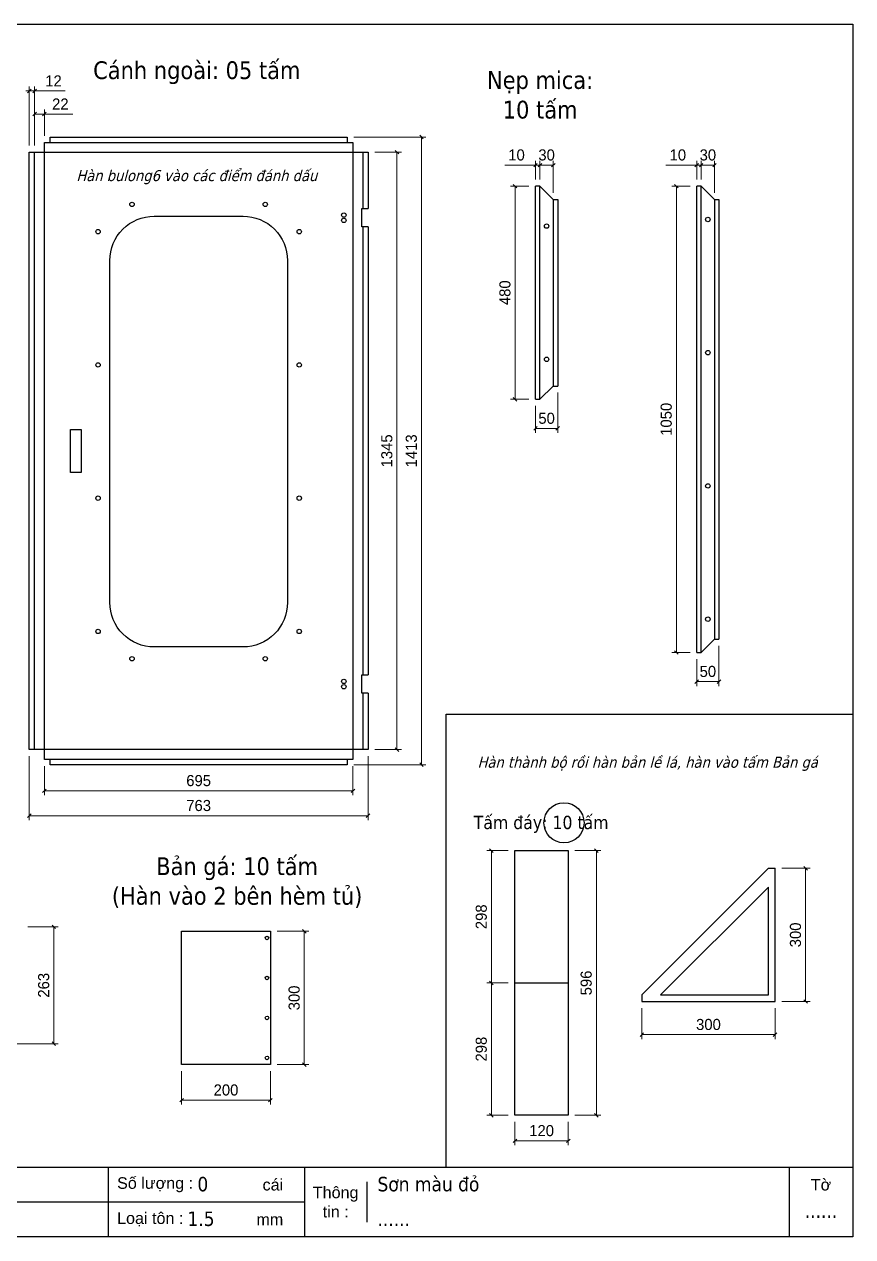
# Model space of a CAD drawing. Header units: millimetres. Extents: x 0 to 3861, y 0 to 2730.
# Drawn here: x 1995 to 3861, y 0 to 2730 of the extents above; entities that cross this region are included whole.
import ezdxf
from ezdxf.enums import TextEntityAlignment as Align

# ---------------------------------------------------------------- set-up
doc = ezdxf.new("R2010")
doc.units = ezdxf.units.MM
doc.layers.add('DIM', color=253, linetype='Continuous')
doc.styles.add('Arial', font='arial.ttf')
doc.styles.add('Tahoma (Input Text)', font='tahoma.ttf')
doc.dimstyles.new('Dim-25', dxfattribs={"dimtxt": 25, "dimasz": 8, "dimexe": 10, "dimexo": 15, "dimgap": 10, "dimtad": 1, "dimdec": 0, "dimtxsty": 'Standard', "dimblk": 'OBLIQUE', "dimcen": 10, "dimclrd": 5, "dimclre": 5, "dimclrt": 3, "dimazin": 3, "dimtfac": 1, "dimtdec": 0, "dimtmove": 0, "dimatfit": 3, "dimldrblk": 'OBLIQUE', "dimlwd": 9, "dimlwe": 9})

# ---------------------------------------------------------------- blocks, each defined once
blk = doc.blocks.new('*D25')
at = {"color": 0, "linetype": 'ByBlock', "lineweight": -2}
for p, q in [((2065.8, 693.7), (2057.8, 701.7)), ((2057.8, 438.7), (2065.8, 430.7))]:
    blk.add_line(p, q, dxfattribs=at)
at = {"layer": 'Defpoints', "color": 0, "transparency": 16777216}
for p in [(1987.9, 697.7), (1959.9, 434.7), (2061.8, 434.7)]:
    blk.add_point(p, dxfattribs=at)
at = {"layer": 'DIM', "color": 5, "lineweight": 9, "transparency": 16777216}
for p, q in [((2002.9, 697.7), (2071.8, 697.7)), ((2061.8, 697.7), (2061.8, 434.7)), ((1974.9, 434.7), (2071.8, 434.7))]:
    blk.add_line(p, q, dxfattribs=at)
at = {"layer": 'DIM', "color": 3, "transparency": 16777216, "insert": (2039, 566.2), "char_height": 25, "attachment_point": 5, "rotation": 90}
blk.add_mtext('263', dxfattribs=at)
blk = doc.blocks.new('_Oblique')
at = {"color": 0, "linetype": 'ByBlock', "lineweight": -2}
blk.add_line((-0.5, -0.5), (0.5, 0.5), dxfattribs=at)
blk = doc.blocks.new('*D30')
at = {"color": 0, "linetype": 'ByBlock', "lineweight": -2}
for p, q in [((2629.9, 683.7), (2621.9, 691.7)), ((2621.9, 391.7), (2629.9, 383.7))]:
    blk.add_line(p, q, dxfattribs=at)
at = {"layer": 'Defpoints', "color": 0, "transparency": 16777216}
for p in [(2549.5, 687.7), (2549.5, 387.7), (2625.9, 387.7)]:
    blk.add_point(p, dxfattribs=at)
at = {"layer": 'DIM', "color": 5, "lineweight": 9, "transparency": 16777216}
for p, q in [((2564.5, 687.7), (2635.9, 687.7)), ((2625.9, 687.7), (2625.9, 387.7)), ((2564.5, 387.7), (2635.9, 387.7))]:
    blk.add_line(p, q, dxfattribs=at)
at = {"layer": 'DIM', "color": 3, "transparency": 16777216, "insert": (2603.1, 537.7), "char_height": 25, "attachment_point": 5, "rotation": 90}
blk.add_mtext('300', dxfattribs=at)
blk = doc.blocks.new('*D31')
at = {"color": 0, "linetype": 'ByBlock', "lineweight": -2}
for p, q in [((3287.6, 865.4), (3279.6, 873.4)), ((3279.6, 277.4), (3287.6, 269.4))]:
    blk.add_line(p, q, dxfattribs=at)
at = {"layer": 'Defpoints', "color": 0, "transparency": 16777216}
for p in [(3220.3, 869.4), (3220.3, 273.4), (3283.6, 273.4)]:
    blk.add_point(p, dxfattribs=at)
at = {"layer": 'DIM', "color": 5, "lineweight": 9, "transparency": 16777216}
for p, q in [((3235.3, 869.4), (3293.6, 869.4)), ((3283.6, 869.4), (3283.6, 273.4)), ((3235.3, 273.4), (3293.6, 273.4))]:
    blk.add_line(p, q, dxfattribs=at)
at = {"layer": 'DIM', "color": 3, "transparency": 16777216, "insert": (3260.8, 571.4), "char_height": 25, "attachment_point": 5, "rotation": 90}
blk.add_mtext('596', dxfattribs=at)
blk = doc.blocks.new('*D32')
at = {"color": 0, "linetype": 'ByBlock', "lineweight": -2}
for p, q in [((3051.2, 865.4), (3043.2, 873.4)), ((3043.2, 575.4), (3051.2, 567.4))]:
    blk.add_line(p, q, dxfattribs=at)
at = {"layer": 'Defpoints', "color": 0, "transparency": 16777216}
for p in [(3100.3, 869.4), (3047.2, 571.4), (3100.3, 571.4)]:
    blk.add_point(p, dxfattribs=at)
at = {"layer": 'DIM', "color": 5, "lineweight": 9, "transparency": 16777216}
for p, q in [((3085.3, 869.4), (3037.2, 869.4)), ((3047.2, 869.4), (3047.2, 571.4)), ((3085.3, 571.4), (3037.2, 571.4))]:
    blk.add_line(p, q, dxfattribs=at)
at = {"layer": 'DIM', "color": 3, "transparency": 16777216, "insert": (3024.5, 720.4), "char_height": 25, "attachment_point": 5, "rotation": 90}
blk.add_mtext('298', dxfattribs=at)
blk = doc.blocks.new('*D33')
at = {"color": 0, "linetype": 'ByBlock', "lineweight": -2}
for p, q in [((3051.2, 567.4), (3043.2, 575.4)), ((3043.2, 277.4), (3051.2, 269.4))]:
    blk.add_line(p, q, dxfattribs=at)
at = {"layer": 'Defpoints', "color": 0, "transparency": 16777216}
for p in [(3100.3, 571.4), (3047.2, 273.4), (3100.3, 273.4)]:
    blk.add_point(p, dxfattribs=at)
at = {"layer": 'DIM', "color": 5, "lineweight": 9, "transparency": 16777216}
for p, q in [((3085.3, 571.4), (3037.2, 571.4)), ((3047.2, 571.4), (3047.2, 273.4)), ((3085.3, 273.4), (3037.2, 273.4))]:
    blk.add_line(p, q, dxfattribs=at)
at = {"layer": 'DIM', "color": 3, "transparency": 16777216, "insert": (3024.5, 422.4), "char_height": 25, "attachment_point": 5, "rotation": 90}
blk.add_mtext('298', dxfattribs=at)
blk = doc.blocks.new('*D34')
at = {"color": 0, "linetype": 'ByBlock', "lineweight": -2}
for p, q in [((3758.8, 825.6), (3750.8, 833.6)), ((3750.8, 533.6), (3758.8, 525.6))]:
    blk.add_line(p, q, dxfattribs=at)
at = {"layer": 'Defpoints', "color": 0, "transparency": 16777216}
for p in [(3686, 829.6), (3686, 529.6), (3754.8, 529.6)]:
    blk.add_point(p, dxfattribs=at)
at = {"layer": 'DIM', "color": 5, "lineweight": 9, "transparency": 16777216}
for p, q in [((3701, 829.6), (3764.8, 829.6)), ((3754.8, 829.6), (3754.8, 529.6)), ((3701, 529.6), (3764.8, 529.6))]:
    blk.add_line(p, q, dxfattribs=at)
at = {"layer": 'DIM', "color": 3, "transparency": 16777216, "insert": (3732.1, 679.6), "char_height": 25, "attachment_point": 5, "rotation": 90}
blk.add_mtext('300', dxfattribs=at)
blk = doc.blocks.new('*D35')
at = {"color": 0, "linetype": 'ByBlock', "lineweight": -2}
for p, q in [((3390, 459), (3382, 451)), ((3682, 451), (3690, 459))]:
    blk.add_line(p, q, dxfattribs=at)
at = {"layer": 'Defpoints', "color": 0, "transparency": 16777216}
for p in [(3386, 529.6), (3686, 529.6), (3686, 455)]:
    blk.add_point(p, dxfattribs=at)
at = {"layer": 'DIM', "color": 5, "lineweight": 9, "transparency": 16777216}
for p, q in [((3386, 514.6), (3386, 445)), ((3686, 514.6), (3686, 445)), ((3386, 455), (3686, 455))]:
    blk.add_line(p, q, dxfattribs=at)
at = {"layer": 'DIM', "color": 3, "transparency": 16777216, "insert": (3536, 477.8), "char_height": 25, "attachment_point": 5}
blk.add_mtext('300', dxfattribs=at)
blk = doc.blocks.new('*D36')
at = {"color": 0, "linetype": 'ByBlock', "lineweight": -2}
for p, q in [((3104.3, 220), (3096.3, 212)), ((3216.3, 212), (3224.3, 220))]:
    blk.add_line(p, q, dxfattribs=at)
at = {"layer": 'Defpoints', "color": 0, "transparency": 16777216}
for p in [(3100.3, 273.4), (3220.3, 273.4), (3220.3, 216)]:
    blk.add_point(p, dxfattribs=at)
at = {"layer": 'DIM', "color": 5, "lineweight": 9, "transparency": 16777216}
for p, q in [((3100.3, 258.4), (3100.3, 206)), ((3220.3, 258.4), (3220.3, 206)), ((3100.3, 216), (3220.3, 216))]:
    blk.add_line(p, q, dxfattribs=at)
at = {"layer": 'DIM', "color": 3, "transparency": 16777216, "insert": (3160.3, 238.8), "char_height": 25, "attachment_point": 5}
blk.add_mtext('120', dxfattribs=at)
blk = doc.blocks.new('*D37')
at = {"color": 0, "linetype": 'ByBlock', "lineweight": -2}
for p, q in [((3104.5, 2361.5), (3096.5, 2369.5)), ((3096.5, 1889.5), (3104.5, 1881.5))]:
    blk.add_line(p, q, dxfattribs=at)
at = {"layer": 'Defpoints', "color": 0, "transparency": 16777216}
for p in [(3146.5, 2365.5), (3100.5, 1885.5), (3146.5, 1885.5)]:
    blk.add_point(p, dxfattribs=at)
at = {"layer": 'DIM', "color": 5, "lineweight": 9, "transparency": 16777216}
for p, q in [((3131.5, 2365.5), (3090.5, 2365.5)), ((3100.5, 2365.5), (3100.5, 1885.5)), ((3131.5, 1885.5), (3090.5, 1885.5))]:
    blk.add_line(p, q, dxfattribs=at)
at = {"layer": 'DIM', "color": 3, "transparency": 16777216, "insert": (3077.8, 2125.5), "char_height": 25, "attachment_point": 5, "rotation": 90}
blk.add_mtext('480', dxfattribs=at)
blk = doc.blocks.new('*D38')
at = {"color": 0, "linetype": 'ByBlock', "lineweight": -2}
for p, q in [((3150.5, 1824), (3142.5, 1816)), ((3192.5, 1816), (3200.5, 1824))]:
    blk.add_line(p, q, dxfattribs=at)
at = {"layer": 'Defpoints', "color": 0, "transparency": 16777216}
for p in [(3196.5, 1915.5), (3146.5, 1885.5), (3196.5, 1820)]:
    blk.add_point(p, dxfattribs=at)
at = {"layer": 'DIM', "color": 5, "lineweight": 9, "transparency": 16777216}
for p, q in [((3196.5, 1900.5), (3196.5, 1810)), ((3146.5, 1870.5), (3146.5, 1810)), ((3146.5, 1820), (3196.5, 1820))]:
    blk.add_line(p, q, dxfattribs=at)
at = {"layer": 'DIM', "color": 3, "transparency": 16777216, "insert": (3171.5, 1842.7), "char_height": 25, "attachment_point": 5}
blk.add_mtext('50', dxfattribs=at)
blk = doc.blocks.new('*D39')
at = {"color": 0, "linetype": 'ByBlock', "lineweight": -2}
for p, q in [((3160.5, 2416.8), (3152.5, 2408.8)), ((3182.5, 2408.8), (3190.5, 2416.8))]:
    blk.add_line(p, q, dxfattribs=at)
at = {"layer": 'Defpoints', "color": 0, "transparency": 16777216}
for p in [(3186.5, 2412.8), (3156.5, 2365.5), (3186.5, 2335.5)]:
    blk.add_point(p, dxfattribs=at)
at = {"layer": 'DIM', "color": 5, "lineweight": 9, "transparency": 16777216}
for p, q in [((3156.5, 2380.5), (3156.5, 2422.8)), ((3156.5, 2412.8), (3186.5, 2412.8)), ((3186.5, 2350.5), (3186.5, 2422.8))]:
    blk.add_line(p, q, dxfattribs=at)
at = {"layer": 'DIM', "color": 3, "transparency": 16777216, "insert": (3171.5, 2435.6), "char_height": 25, "attachment_point": 5}
blk.add_mtext('30', dxfattribs=at)
blk = doc.blocks.new('*D40')
at = {"color": 0, "linetype": 'ByBlock', "lineweight": -2}
for p, q in [((3142.5, 2408.8), (3150.5, 2416.8)), ((3160.5, 2416.8), (3152.5, 2408.8))]:
    blk.add_line(p, q, dxfattribs=at)
at = {"layer": 'Defpoints', "color": 0, "transparency": 16777216}
for p in [(3146.5, 2412.8), (3146.5, 2365.5), (3156.5, 2365.5)]:
    blk.add_point(p, dxfattribs=at)
at = {"layer": 'DIM', "color": 5, "lineweight": 9, "transparency": 16777216}
for p, q in [((3146.5, 2412.8), (3077.2, 2412.8)), ((3146.5, 2380.5), (3146.5, 2422.8)), ((3156.5, 2412.8), (3146.5, 2412.8)), ((3156.5, 2380.5), (3156.5, 2422.8)), ((3156.5, 2412.8), (3164.5, 2412.8))]:
    blk.add_line(p, q, dxfattribs=at)
at = {"layer": 'DIM', "color": 3, "transparency": 16777216, "insert": (3103.8, 2435.6), "char_height": 25, "attachment_point": 5}
blk.add_mtext('10', dxfattribs=at)
blk = doc.blocks.new('*D41')
at = {"color": 0, "linetype": 'ByBlock', "lineweight": -2}
for p, q in [((3467.7, 2361.5), (3459.7, 2369.5)), ((3459.7, 1319.5), (3467.7, 1311.5))]:
    blk.add_line(p, q, dxfattribs=at)
at = {"layer": 'Defpoints', "color": 0, "transparency": 16777216}
for p in [(3509.7, 2365.5), (3463.7, 1315.5), (3509.7, 1315.5)]:
    blk.add_point(p, dxfattribs=at)
at = {"layer": 'DIM', "color": 5, "lineweight": 9, "transparency": 16777216}
for p, q in [((3494.7, 2365.5), (3453.7, 2365.5)), ((3463.7, 2365.5), (3463.7, 1315.5)), ((3494.7, 1315.5), (3453.7, 1315.5))]:
    blk.add_line(p, q, dxfattribs=at)
at = {"layer": 'DIM', "color": 3, "transparency": 16777216, "insert": (3441, 1840.5), "char_height": 25, "attachment_point": 5, "rotation": 90}
blk.add_mtext('1050', dxfattribs=at)
blk = doc.blocks.new('*D42')
at = {"color": 0, "linetype": 'ByBlock', "lineweight": -2}
for p, q in [((3513.7, 1254), (3505.7, 1246)), ((3555.7, 1246), (3563.7, 1254))]:
    blk.add_line(p, q, dxfattribs=at)
at = {"layer": 'Defpoints', "color": 0, "transparency": 16777216}
for p in [(3559.7, 1345.5), (3509.7, 1315.5), (3559.7, 1250)]:
    blk.add_point(p, dxfattribs=at)
at = {"layer": 'DIM', "color": 5, "lineweight": 9, "transparency": 16777216}
for p, q in [((3559.7, 1330.5), (3559.7, 1240)), ((3509.7, 1300.5), (3509.7, 1240)), ((3509.7, 1250), (3559.7, 1250))]:
    blk.add_line(p, q, dxfattribs=at)
at = {"layer": 'DIM', "color": 3, "transparency": 16777216, "insert": (3534.7, 1272.7), "char_height": 25, "attachment_point": 5}
blk.add_mtext('50', dxfattribs=at)
blk = doc.blocks.new('*D43')
at = {"color": 0, "linetype": 'ByBlock', "lineweight": -2}
for p, q in [((3523.7, 2416.8), (3515.7, 2408.8)), ((3545.7, 2408.8), (3553.7, 2416.8))]:
    blk.add_line(p, q, dxfattribs=at)
at = {"layer": 'Defpoints', "color": 0, "transparency": 16777216}
for p in [(3549.7, 2412.8), (3519.7, 2365.5), (3549.7, 2335.5)]:
    blk.add_point(p, dxfattribs=at)
at = {"layer": 'DIM', "color": 5, "lineweight": 9, "transparency": 16777216}
for p, q in [((3519.7, 2380.5), (3519.7, 2422.8)), ((3519.7, 2412.8), (3549.7, 2412.8)), ((3549.7, 2350.5), (3549.7, 2422.8))]:
    blk.add_line(p, q, dxfattribs=at)
at = {"layer": 'DIM', "color": 3, "transparency": 16777216, "insert": (3534.7, 2435.6), "char_height": 25, "attachment_point": 5}
blk.add_mtext('30', dxfattribs=at)
blk = doc.blocks.new('*D44')
at = {"color": 0, "linetype": 'ByBlock', "lineweight": -2}
for p, q in [((3505.7, 2408.8), (3513.7, 2416.8)), ((3523.7, 2416.8), (3515.7, 2408.8))]:
    blk.add_line(p, q, dxfattribs=at)
at = {"layer": 'Defpoints', "color": 0, "transparency": 16777216}
for p in [(3509.7, 2412.8), (3509.7, 2365.5), (3519.7, 2365.5)]:
    blk.add_point(p, dxfattribs=at)
at = {"layer": 'DIM', "color": 5, "lineweight": 9, "transparency": 16777216}
for p, q in [((3509.7, 2412.8), (3440.4, 2412.8)), ((3509.7, 2380.5), (3509.7, 2422.8)), ((3519.7, 2412.8), (3509.7, 2412.8)), ((3519.7, 2380.5), (3519.7, 2422.8)), ((3519.7, 2412.8), (3527.7, 2412.8))]:
    blk.add_line(p, q, dxfattribs=at)
at = {"layer": 'DIM', "color": 3, "transparency": 16777216, "insert": (3467.1, 2435.6), "char_height": 25, "attachment_point": 5}
blk.add_mtext('10', dxfattribs=at)
blk = doc.blocks.new('*D45')
at = {"color": 0, "linetype": 'ByBlock', "lineweight": -2}
for p, q in [((2353.5, 311.5), (2345.5, 303.5)), ((2545.5, 303.5), (2553.5, 311.5))]:
    blk.add_line(p, q, dxfattribs=at)
at = {"layer": 'Defpoints', "color": 0, "transparency": 16777216}
for p in [(2349.5, 387.7), (2549.5, 387.7), (2549.5, 307.5)]:
    blk.add_point(p, dxfattribs=at)
at = {"layer": 'DIM', "color": 5, "lineweight": 9, "transparency": 16777216}
for p, q in [((2349.5, 372.7), (2349.5, 297.5)), ((2549.5, 372.7), (2549.5, 297.5)), ((2349.5, 307.5), (2549.5, 307.5))]:
    blk.add_line(p, q, dxfattribs=at)
at = {"layer": 'DIM', "color": 3, "transparency": 16777216, "insert": (2449.5, 330.3), "char_height": 25, "attachment_point": 5}
blk.add_mtext('200', dxfattribs=at)
blk = doc.blocks.new('*D46')
at = {"color": 0, "linetype": 'ByBlock', "lineweight": -2}
for p, q in [((2044.4, 1008.1), (2036.4, 1000.1)), ((2731.4, 1000.1), (2739.4, 1008.1))]:
    blk.add_line(p, q, dxfattribs=at)
at = {"layer": 'Defpoints', "color": 0, "transparency": 16777216}
for p in [(2040.4, 1074.9), (2735.4, 1074.9), (2735.4, 1004.1)]:
    blk.add_point(p, dxfattribs=at)
at = {"layer": 'DIM', "color": 5, "lineweight": 9, "transparency": 16777216}
for p, q in [((2040.4, 1059.9), (2040.4, 994.1)), ((2735.4, 1059.9), (2735.4, 994.1)), ((2040.4, 1004.1), (2735.4, 1004.1))]:
    blk.add_line(p, q, dxfattribs=at)
at = {"layer": 'DIM', "color": 3, "transparency": 16777216, "insert": (2387.9, 1026.9), "char_height": 25, "attachment_point": 5}
blk.add_mtext('695', dxfattribs=at)
blk = doc.blocks.new('*D47')
at = {"color": 0, "linetype": 'ByBlock', "lineweight": -2}
for p, q in [((2010.4, 952), (2002.4, 944)), ((2765.4, 944), (2773.4, 952))]:
    blk.add_line(p, q, dxfattribs=at)
at = {"layer": 'Defpoints', "color": 0, "transparency": 16777216}
for p in [(2006.4, 1096.9), (2769.4, 1096.9), (2769.4, 948)]:
    blk.add_point(p, dxfattribs=at)
at = {"layer": 'DIM', "color": 5, "lineweight": 9, "transparency": 16777216}
for p, q in [((2006.4, 1081.9), (2006.4, 938)), ((2769.4, 1081.9), (2769.4, 938)), ((2006.4, 948), (2769.4, 948))]:
    blk.add_line(p, q, dxfattribs=at)
at = {"layer": 'DIM', "color": 3, "transparency": 16777216, "insert": (2387.9, 970.8), "char_height": 25, "attachment_point": 5}
blk.add_mtext('763', dxfattribs=at)
blk = doc.blocks.new('*D48')
at = {"color": 0, "linetype": 'ByBlock', "lineweight": -2}
for p, q in [((2838.5, 2437.9), (2830.5, 2445.9)), ((2830.5, 1100.9), (2838.5, 1092.9))]:
    blk.add_line(p, q, dxfattribs=at)
at = {"layer": 'Defpoints', "color": 0, "transparency": 16777216}
for p in [(2769.4, 2441.9), (2769.4, 1096.9), (2834.5, 1096.9)]:
    blk.add_point(p, dxfattribs=at)
at = {"layer": 'DIM', "color": 5, "lineweight": 9, "transparency": 16777216}
for p, q in [((2784.4, 2441.9), (2844.5, 2441.9)), ((2834.5, 2441.9), (2834.5, 1096.9)), ((2784.4, 1096.9), (2844.5, 1096.9))]:
    blk.add_line(p, q, dxfattribs=at)
at = {"layer": 'DIM', "color": 3, "transparency": 16777216, "insert": (2811.8, 1769.4), "char_height": 25, "attachment_point": 5, "rotation": 90}
blk.add_mtext('1345', dxfattribs=at)
blk = doc.blocks.new('*D49')
at = {"color": 0, "linetype": 'ByBlock', "lineweight": -2}
for p, q in [((2893.8, 2471.9), (2885.8, 2479.9)), ((2885.8, 1066.9), (2893.8, 1058.9))]:
    blk.add_line(p, q, dxfattribs=at)
at = {"layer": 'Defpoints', "color": 0, "transparency": 16777216}
for p in [(2722.4, 2475.9), (2722.4, 1062.9), (2889.8, 1062.9)]:
    blk.add_point(p, dxfattribs=at)
at = {"layer": 'DIM', "color": 5, "lineweight": 9, "transparency": 16777216}
for p, q in [((2737.4, 2475.9), (2899.8, 2475.9)), ((2889.8, 2475.9), (2889.8, 1062.9)), ((2737.4, 1062.9), (2899.8, 1062.9))]:
    blk.add_line(p, q, dxfattribs=at)
at = {"layer": 'DIM', "color": 3, "transparency": 16777216, "insert": (2867, 1769.4), "char_height": 25, "attachment_point": 5, "rotation": 90}
blk.add_mtext('1413', dxfattribs=at)
blk = doc.blocks.new('*D50')
at = {"color": 0, "linetype": 'ByBlock', "lineweight": -2}
for p, q in [((2022.4, 2531.9), (2014.4, 2523.9)), ((2036.4, 2523.9), (2044.4, 2531.9))]:
    blk.add_line(p, q, dxfattribs=at)
at = {"layer": 'Defpoints', "color": 0, "transparency": 16777216}
for p in [(2040.4, 2527.9), (2040.4, 2463.9), (2018.4, 2441.9)]:
    blk.add_point(p, dxfattribs=at)
at = {"layer": 'DIM', "color": 5, "lineweight": 9, "transparency": 16777216}
for p, q in [((2018.4, 2456.9), (2018.4, 2537.9)), ((2018.4, 2527.9), (2040.4, 2527.9)), ((2040.4, 2478.9), (2040.4, 2537.9)), ((2040.4, 2527.9), (2104.4, 2527.9))]:
    blk.add_line(p, q, dxfattribs=at)
at = {"layer": 'DIM', "color": 3, "transparency": 16777216, "insert": (2076.4, 2550.4), "char_height": 25, "attachment_point": 5}
blk.add_mtext('22', dxfattribs=at)
blk = doc.blocks.new('*D51')
at = {"color": 0, "linetype": 'ByBlock', "lineweight": -2}
for p, q in [((2002.4, 2575.8), (2010.4, 2583.8)), ((2022.4, 2583.8), (2014.4, 2575.8))]:
    blk.add_line(p, q, dxfattribs=at)
at = {"layer": 'Defpoints', "color": 0, "transparency": 16777216}
for p in [(2018.4, 2579.8), (2006.4, 2441.9), (2018.4, 2441.9)]:
    blk.add_point(p, dxfattribs=at)
at = {"layer": 'DIM', "color": 5, "lineweight": 9, "transparency": 16777216}
for p, q in [((2006.4, 2579.8), (1998.4, 2579.8)), ((2006.4, 2456.9), (2006.4, 2589.8)), ((2006.4, 2579.8), (2018.4, 2579.8)), ((2018.4, 2456.9), (2018.4, 2589.8)), ((2018.4, 2579.8), (2087.6, 2579.8))]:
    blk.add_line(p, q, dxfattribs=at)
at = {"layer": 'DIM', "color": 3, "transparency": 16777216, "insert": (2061, 2602.4), "char_height": 25, "attachment_point": 5}
blk.add_mtext('12', dxfattribs=at)
blk = doc.blocks.new('khungtenAsean2')
at = {"color": 7}
for p, q in [((2970, -1980), (0, -1980)), ((320, -1980), (320, -2100)), ((890, -1980), (890, -2100)), ((1680, -1980), (1680, -2100)), ((2020, -1980), (2020, -2100)), ((2860, -1980), (2860, -2100)), ((2128.3, -2005), (2128.3, -2075)), ((2020, -2040), (0, -2040))]:
    blk.add_line(p, q, dxfattribs=at)
blk.add_lwpolyline([(0, 0), (2970, 0), (2970, -2100), (0, -2100)], close=True, dxfattribs=at)
at = {"color": 2, "char_height": 20, "style": 'Arial'}
for s, insert, width, attachment_point in [('  Tên sản phẩm :', (890, -2010), 917.634, 4), ('  Số lượng :', (1680, -2010), 917.634, 4), ('  Thiết kế :', (0, -2010), 917.634, 4), ('  Khách hàng :', (320, -2010), 917.634, 4), ('cái', (1947.6, -2010), 917.634, 4), ('Thông\\Ptin :', (2074.2, -2040), 108.311, 5), ('Tờ', (2915, -2010), 110, 5), ('  Giao hàng :', (320, -2070), 917.634, 4), ('  Loại tôn :', (1680, -2070), 917.634, 4), ('  CNC :', (0, -2070), 917.634, 4), ('  Kích thước :', (890, -2070), 917.634, 4), ('mm', (1382.3, -2070), 917.634, 4), ('mm', (1936.9, -2070), 917.634, 4)]:
    blk.add_mtext(s, dxfattribs=dict(at, insert=insert, width=width, attachment_point=attachment_point))
at = {"color": 1, "style": 'Tahoma (Input Text)', "flags": 8}
for tag, p in [('#03', (506.6, -2019.3)), ('#01', (137.1, -2021.3)), ('#05', (1106.6, -2021.3)), ('#07', (1834.7, -2021.3)), ('#09', (2146.7, -2021.3)), ('#02', (98.5, -2081.3)), ('#04', (486.1, -2081.3)), ('#06', (1065.3, -2081.3)), ('#08', (1817.4, -2081.3)), ('#10', (2146.7, -2081.3))]:
    blk.add_attdef(tag, p, '', height=25, dxfattribs=at)
blk.add_attdef('#11', text='', height=25, dxfattribs=at).set_placement((2915, -2067.3), align=Align.CENTER)

msp = doc.modelspace()

# ---------------------------------------------------------------- linework, layer by layer
at = {"color": 7}
for p, q in [((3146.5, 1885.5), (3146.5, 2365.5)), ((3156.5, 1885.5), (3156.5, 2365.5)), ((3156.5, 2365.5), (3186.5, 2335.5)), ((3509.7, 1315.5), (3509.7, 2365.5)), ((3519.7, 1315.5), (3519.7, 2365.5)), ((3519.7, 2365.5), (3549.7, 2335.5)), ((3186.5, 2335.5), (3186.5, 1915.5)), ((3196.5, 2335.5), (3196.5, 1915.5)), ((3549.7, 2335.5), (3549.7, 1345.5)), ((3559.7, 2335.5), (3559.7, 1345.5)), ((3186.5, 1915.5), (3156.5, 1885.5)), ((3549.7, 1345.5), (3519.7, 1315.5)), ((3671, 829.6), (3686, 829.6)), ((3386, 544.6), (3386, 529.6))]:
    msp.add_line(p, q, dxfattribs=at)
for p, q in [((3156.5, 2365.5), (3146.5, 2365.5)), ((3519.7, 2365.5), (3509.7, 2365.5)), ((3186.5, 2335.5), (3196.5, 2335.5)), ((3549.7, 2335.5), (3559.7, 2335.5)), ((3186.5, 1915.5), (3196.5, 1915.5)), ((3146.5, 1885.5), (3156.5, 1885.5)), ((3549.7, 1345.5), (3559.7, 1345.5)), ((3509.7, 1315.5), (3519.7, 1315.5)), ((3100.3, 571.4), (3220.3, 571.4))]:
    msp.add_line(p, q)
at = {"color": 7, "linetype": 'Continuous'}
for p, q in [((3386, 544.6), (3671, 829.6)), ((3686, 529.6), (3686, 829.6)), ((3428.4, 544.6), (3671, 787.2)), ((3671, 544.6), (3671, 787.2)), ((3386, 529.6), (3686, 529.6)), ((3428.4, 544.6), (3671, 544.6))]:
    msp.add_line(p, q, dxfattribs=at)
at = {"color": 7}
for points in [[(2769.4, 1223.9), (2769.4, 1096.9), (2735.4, 1096.9), (2735.4, 1074.9), (2722.4, 1074.9), (2722.4, 1062.9), (2053.4, 1062.9), (2053.4, 1074.9), (2040.4, 1074.9), (2040.4, 1096.9), (2006.4, 1096.9), (2006.4, 2441.9), (2040.4, 2441.9), (2040.4, 2463.9), (2053.4, 2463.9), (2053.4, 2475.9), (2722.4, 2475.9)], [(2053.4, 2463.9), (2722.4, 2463.9)], [(2722.4, 2475.9), (2722.4, 2463.9), (2735.4, 2463.9), (2735.4, 2441.9), (2769.4, 2441.9), (2769.4, 2314.9)], [(2018.4, 1096.9), (2018.4, 2441.9)], [(2757.4, 2441.9), (2757.4, 2314.9)], [(2757.4, 2273.9), (2757.4, 1264.9)], [(2769.4, 2273.9), (2769.4, 1264.9)], [(2757.4, 1223.9), (2757.4, 1096.9)], [(2722.4, 1074.9), (2053.4, 1074.9)]]:
    msp.add_lwpolyline(points, dxfattribs=at)
msp.add_lwpolyline([(2040.4, 2441.9), (2735.4, 2441.9), (2735.4, 1096.9), (2040.4, 1096.9)], close=True, dxfattribs=at)
at = {"color": 2}
msp.add_lwpolyline([(2287.9, 2297.9), (2487.9, 2297.9, -0.414214), (2587.9, 2197.9), (2587.9, 1427.9, -0.414214), (2487.9, 1327.9), (2287.9, 1327.9, -0.414214), (2187.9, 1427.9), (2187.9, 2197.9, -0.414214)], format="xyb", close=True, dxfattribs=at)
for points in [[(2769.4, 2273.9), (2755.4, 2273.9), (2755.4, 2314.9), (2769.4, 2314.9)], [(2769.4, 1223.9), (2755.4, 1223.9), (2755.4, 1264.9), (2769.4, 1264.9)]]:
    msp.add_lwpolyline(points, dxfattribs=at)
at = {"color": 2, "linetype": 'Continuous'}
msp.add_lwpolyline([(2099.4, 1817.9), (2123.4, 1817.9), (2123.4, 1720.9), (2099.4, 1720.9)], close=True, dxfattribs=at)
for points in [[(2945.6, 1176.6), (3861, 1176.6), (3861, 156), (2945.6, 156)], [(3100.3, 869.4), (3220.3, 869.4), (3220.3, 273.4), (3100.3, 273.4)], [(2349.5, 687.7), (2549.5, 687.7), (2549.5, 387.7), (2349.5, 387.7)]]:
    msp.add_lwpolyline(points, close=True)
at = {"color": 2}
for centre, radius in [((2237.9, 2324.4), 5), ((2537.9, 2324.4), 5), ((2714.9, 2300.4), 5), ((2714.9, 2288.4), 5), ((3534.7, 2290.5), 5), ((2161.4, 2262.9), 5), ((2614.4, 2262.9), 5), ((3171.5, 2275.5), 5), ((3534.7, 1990.5), 5), ((2161.4, 1962.9), 5), ((2614.4, 1962.9), 5), ((3171.5, 1975.5), 5), ((3534.7, 1690.5), 5), ((2161.4, 1662.9), 5), ((2614.4, 1662.9), 5), ((3534.7, 1390.5), 5), ((2161.4, 1362.9), 5), ((2614.4, 1362.9), 5), ((2237.9, 1301.4), 5), ((2537.9, 1301.4), 5), ((2714.9, 1250.4), 5), ((2714.9, 1238.4), 5), ((3210.7, 932), 45.2), ((2542, 672.7), 4), ((2542, 582.7), 4), ((2542, 492.7), 4), ((2542, 402.7), 4)]:
    msp.add_circle(centre, radius, dxfattribs=at)

# ---------------------------------------------------------------- block references
at = {"color": 7}
ref = msp.add_blockref('khungtenAsean2', (0, 2730), dxfattribs=dict(at, xscale=1.299999999813735, yscale=1.299999999813735, zscale=1.299999999813735))
ref.add_attrib('#11', '......', dxfattribs={"color": 1, "height": 32.5, "style": 'Tahoma (Input Text)'}).set_placement((3789.5, 42.4), align=Align.CENTER)
ref.add_attrib('#09', 'Sơn màu đỏ', (2790.7, 102.3), dxfattribs={"color": 1, "height": 32.5, "style": 'Tahoma (Input Text)'})
ref.add_attrib('#10', '......', (2790.7, 24.3), dxfattribs={"color": 1, "height": 32.5, "style": 'Tahoma (Input Text)'})
ref.add_attrib('#08', '1.5', (2362.7, 24.3), dxfattribs={"color": 1, "height": 32.5, "style": 'Tahoma (Input Text)'})
ref.add_attrib('#07', '0', (2385.1, 102.3), dxfattribs={"color": 1, "height": 32.5, "style": 'Tahoma (Input Text)'})
ref.add_attrib('#05', 'Vỏ tủ cứu hỏa', (1438.6, 102.3), dxfattribs={"color": 1, "height": 32.5, "style": 'Tahoma (Input Text)'})
ref.add_attrib('#04', '......', (631.9, 24.3), dxfattribs={"color": 1, "height": 32.5, "style": 'Tahoma (Input Text)'})
ref.add_attrib('#02', '......', (128, 24.3), dxfattribs={"color": 1, "height": 32.5, "style": 'Tahoma (Input Text)'})

# ---------------------------------------------------------------- texts
at = {"width": 921.674, "attachment_point": 5}
for s, insert, char_height in [('{\\fTahoma|b0|i0|c0|p34;Cánh ngoài: 05 tấm}', (2383.7, 2620.9), 40), ('{\\fTahoma|b0|i0|c0|p34;Nẹp mica:\\P10 tấm}', (3156.9, 2570.7), 40), ('{\\fTahoma|b0|i1|c0|p34;Hàn bulong6 vào các điểm đánh dấu}', (2383.7, 2385.7), 25), ('{\\fTahoma|b0|i1|c0|p34;Hàn thành bộ rồi hàn bản lề lá, hàn vào tấm Bản gá}', (3399.1, 1064.9), 25), ('{\\fTahoma|b0|i0|c0|p34;Tấm đáy: 10 tấm}', (3159.2, 928.6), 30), ('{\\fTahoma|b0|i0|c0|p34;Bản gá: 10 tấm\\P(Hàn vào 2 bên hèm tủ)}', (2474.5, 797.3), 40)]:
    msp.add_mtext(s, dxfattribs=dict(at, insert=insert, char_height=char_height))

# ---------------------------------------------------------------- dimensions: what is measured, and where the dimension line sits
at = {"layer": 'DIM'}
for base, p1, p2, picture, middle in [((2018.4, 2579.8), (2006.4, 2441.9), (2018.4, 2441.9), '*D51', (2061, 2602.4)), ((2040.4, 2527.9), (2018.4, 2441.9), (2040.4, 2463.9), '*D50', (2076.4, 2550.4)), ((3146.5, 2412.8), (3156.5, 2365.5), (3146.5, 2365.5), '*D40', (3103.8, 2435.6)), ((3509.7, 2412.8), (3519.7, 2365.5), (3509.7, 2365.5), '*D44', (3467.1, 2435.6)), ((2769.4, 948), (2006.4, 1096.9), (2769.4, 1096.9), '*D47', (2387.9, 970.8)), ((2735.4, 1004.1), (2040.4, 1074.9), (2735.4, 1074.9), '*D46', (2387.9, 1026.9)), ((3686, 455), (3386, 529.6), (3686, 529.6), '*D35', (3536, 477.8)), ((2549.5, 307.5), (2349.5, 387.7), (2549.5, 387.7), '*D45', (2449.5, 330.3)), ((3220.3, 216), (3100.3, 273.4), (3220.3, 273.4), '*D36', (3160.3, 238.8))]:
    dim = msp.add_linear_dim(base=base, p1=p1, p2=p2, dimstyle='Dim-25', dxfattribs=at)
    dim.commit()
    dim.dimension.update_dxf_attribs({"geometry": picture, "text_midpoint": middle})
for base, p1, p2, picture, middle in [((2889.8, 1062.9), (2722.4, 2475.9), (2722.4, 1062.9), '*D49', (2867, 1769.4)), ((2834.5, 1096.9), (2769.4, 2441.9), (2769.4, 1096.9), '*D48', (2811.8, 1769.4)), ((3100.5, 1885.5), (3146.5, 2365.5), (3146.5, 1885.5), '*D37', (3077.8, 2125.5)), ((3463.7, 1315.5), (3509.7, 2365.5), (3509.7, 1315.5), '*D41', (3441, 1840.5)), ((3047.2, 571.4), (3100.3, 869.4), (3100.3, 571.4), '*D32', (3024.5, 720.4)), ((3283.6, 273.4), (3220.3, 869.4), (3220.3, 273.4), '*D31', (3260.8, 571.4)), ((3754.8, 529.6), (3686, 829.6), (3686, 529.6), '*D34', (3732.1, 679.6)), ((2061.8, 434.7), (1987.9, 697.7), (1959.9, 434.7), '*D25', (2039, 566.2)), ((2625.9, 387.7), (2549.5, 687.7), (2549.5, 387.7), '*D30', (2603.1, 537.7)), ((3047.2, 273.4), (3100.3, 571.4), (3100.3, 273.4), '*D33', (3024.5, 422.4))]:
    dim = msp.add_linear_dim(base=base, p1=p1, p2=p2, angle=90, dimstyle='Dim-25', dxfattribs=at)
    dim.commit()
    dim.dimension.update_dxf_attribs({"geometry": picture, "text_midpoint": middle})
for base, p1, p2, picture, middle in [((3186.5, 2412.8), (3156.5, 2365.5), (3186.5, 2335.5), '*D39', (3171.5, 2412.8)), ((3549.7, 2412.8), (3519.7, 2365.5), (3549.7, 2335.5), '*D43', (3534.7, 2412.8)), ((3196.5, 1820), (3146.5, 1885.5), (3196.5, 1915.5), '*D38', (3171.5, 1820)), ((3559.7, 1250), (3509.7, 1315.5), (3559.7, 1345.5), '*D42', (3534.7, 1250))]:
    dim = msp.add_linear_dim(base=base, p1=p1, p2=p2, dimstyle='Dim-25', dxfattribs=at)
    dim.commit()
    dim.dimension.update_dxf_attribs({"geometry": picture, "text_midpoint": middle, "dimtype": 160})

doc.saveas('drawing.dxf')
